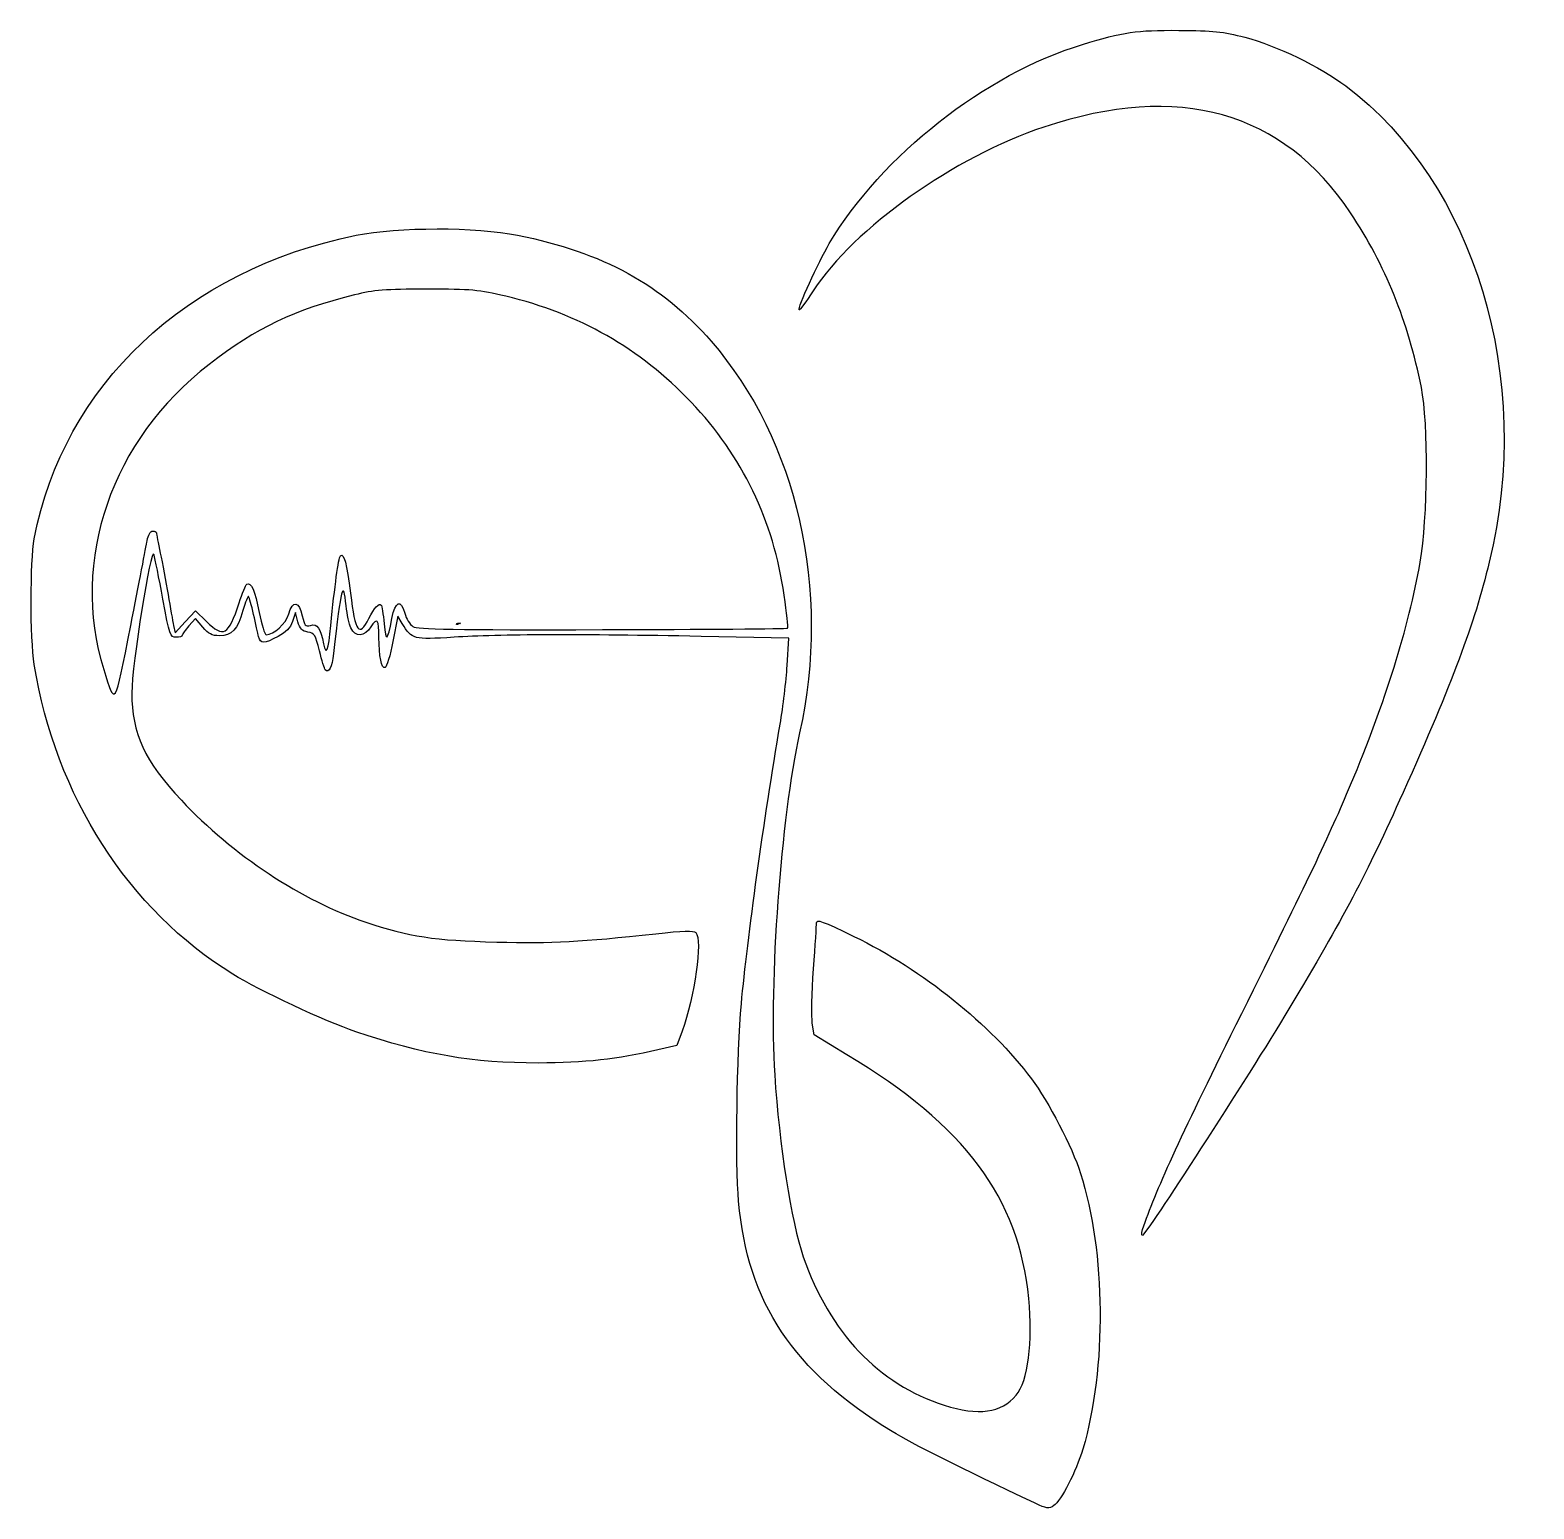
# Model space of a CAD drawing. Extents: x 15.5 to 56.2, y 7.7 to 47.7.
import ezdxf

# ---------------------------------------------------------------- set-up
doc = ezdxf.new("R2010")
doc.units = 0
doc.layers.add('Layer_1', color=7, linetype='CONTINUOUS')

msp = doc.modelspace()

# ---------------------------------------------------------------- linework, layer by layer
at = {"layer": 'Layer_1', "color": 7}
for p, q in [((18.658021, 33.86283), (18.658021, 33.86283)), ((19.690934, 31.672837), (19.968461, 31.973396)), ((19.966568, 31.763798), (19.789129, 31.561987)), ((20.161345, 31.530486), (19.966568, 31.763798)), ((19.968461, 31.973396), (20.263042, 31.684285)), ((22.669764, 31.92022), (22.585818, 31.678055)), ((22.735549, 31.675205), (22.669764, 31.92022)), ((25.435734, 31.822477), (25.304172, 31.141527)), ((25.556665, 31.626334), (25.435734, 31.822477)), ((19.372093, 31.576238), (19.413406, 31.372278)), ((19.413406, 31.372278), (19.690934, 31.672837)), ((27.027714, 31.602992), (27.027725, 31.602992)), ((36.008355, 31.232118), (33.635672, 31.278534)), ((35.964278, 30.491097), (36.008355, 31.232118)), ((36.692115, 20.506351), (36.645024, 20.820377)), ((33.124114, 20.609748), (32.977566, 20.219961)), ((37.582771, 19.971406), (36.692115, 20.506351)), ((32.977566, 20.219961), (32.470299, 20.1017)), ((45.607896, 15.346693), (45.607896, 15.346693)), ((42.67341, 7.847941), (42.673421, 7.847944))]:
    msp.add_line(p, q, dxfattribs=at)
for points in [[(43.952938, 47.280245), (45.065654, 47.61874), (45.399973, 47.667577), (46.558936, 47.66092)], [(46.558936, 47.66092), (47.489544, 47.655575), (47.743655, 47.628707), (48.344048, 47.472193)], [(37.103309, 41.895519), (38.520849, 44.28159), (41.314169, 46.477513), (43.952938, 47.280245)], [(48.344048, 47.472193), (49.187132, 47.252411), (50.392571, 46.672243), (51.074217, 46.158187)], [(51.200137, 42.725083), (49.370985, 45.474125), (46.55684, 46.262076), (42.906752, 45.047199)], [(51.074217, 46.158187), (54.569217, 43.522463), (56.15808, 38.246098), (54.950601, 33.285306)], [(42.906752, 45.047199), (40.485721, 44.241395), (37.776714, 42.318043), (36.668654, 40.618251)], [(53.114731, 38.010597), (52.757163, 39.793058), (52.140212, 41.312237), (51.200137, 42.725083)], [(24.309181, 42.119762), (25.448678, 42.350129), (27.548343, 42.351912), (28.676798, 42.123466)], [(15.607189, 33.915337), (16.393397, 38.062413), (19.710799, 41.19013), (24.309181, 42.119762)], [(28.676798, 42.123466), (31.004999, 41.652153), (32.565822, 40.797009), (33.908021, 39.257383)], [(36.288467, 40.102229), (36.240527, 40.150166), (36.806823, 41.396457), (37.103309, 41.895519)], [(24.262554, 40.508306), (22.626136, 40.104155), (21.625259, 39.625818), (20.33505, 38.631281)], [(26.222676, 40.664519), (25.085157, 40.66399), (24.801379, 40.641368), (24.262554, 40.508306)], [(28.356504, 40.473895), (27.626979, 40.647467), (27.429934, 40.665069), (26.222676, 40.664519)], [(33.368861, 37.608497), (31.981854, 39.062356), (30.336945, 40.002695), (28.356504, 40.473895)], [(36.668654, 40.618251), (36.474135, 40.319854), (36.303051, 40.087643), (36.288467, 40.102229)], [(33.908021, 39.257383), (36.242442, 36.57959), (37.157985, 32.531804), (36.30254, 28.670769)], [(20.33505, 38.631281), (17.690503, 36.592775), (16.564126, 33.329047), (17.48741, 30.380114)], [(53.08197, 33.285306), (53.292536, 34.469575), (53.310327, 37.03556), (53.114731, 38.010597)], [(35.884377, 32.390096), (35.598822, 34.404226), (34.754196, 36.156392), (33.368861, 37.608497)], [(15.606369, 30.520124), (15.49297, 31.227887), (15.493481, 33.315495), (15.607189, 33.915337)], [(18.21374, 31.570187), (18.433051, 32.686757), (18.632978, 33.718447), (18.658021, 33.86283)], [(18.844852, 33.487334), (18.765831, 33.75678), (18.243574, 30.508361), (18.244002, 29.750078)], [(18.658021, 33.86283), (18.686149, 34.025007), (18.742476, 34.125347), (18.805387, 34.125347)], [(18.805387, 34.125347), (18.861397, 34.125347), (18.907769, 34.10172), (18.908438, 34.072843)], [(18.908438, 34.072843), (18.909099, 34.043967), (18.95656, 33.799825), (19.013891, 33.53031)], [(19.083955, 32.287734), (18.979391, 32.855643), (18.871794, 33.395465), (18.844852, 33.487334)], [(19.013891, 33.53031), (19.071222, 33.260792), (19.165976, 32.756761), (19.224455, 32.410239)], [(23.625527, 31.570187), (23.727962, 32.641614), (23.831767, 33.393462), (23.885648, 33.454202)], [(23.885648, 33.454202), (23.976277, 33.556374), (24.062343, 33.236286), (24.15694, 32.445243)], [(51.200685, 27.264931), (52.149237, 29.525177), (52.762158, 31.48661), (53.08197, 33.285306)], [(54.950601, 33.285306), (54.536684, 31.584773), (53.971243, 30.073925), (52.618852, 27.054918)], [(21.144833, 32.181967), (21.229228, 32.441438), (21.323756, 32.66948), (21.354896, 32.688726)], [(21.354896, 32.688726), (21.468734, 32.759081), (21.575482, 32.515731), (21.688931, 31.927236)], [(24.040729, 32.102563), (23.962282, 32.853098), (23.900036, 32.620484), (23.696646, 30.816727)], [(19.440669, 31.255171), (19.281333, 31.255171), (19.265788, 31.300169), (19.083955, 32.287734)], [(19.224455, 32.410239), (19.282934, 32.063719), (19.349371, 31.688418), (19.372093, 31.576238)], [(20.263042, 31.684285), (20.72951, 31.226482), (20.857563, 31.298756), (21.144833, 32.181967)], [(21.401067, 32.354882), (21.381593, 32.374356), (21.313301, 32.205766), (21.249307, 31.98024)], [(21.536982, 31.874828), (21.481702, 32.119382), (21.42054, 32.335407), (21.401067, 32.354882)], [(22.48556, 31.884694), (22.598077, 32.260241), (22.769487, 32.236167), (22.854564, 31.832873)], [(24.15694, 32.445243), (24.283507, 31.38687), (24.390659, 31.240193), (24.655559, 31.7627)], [(24.655559, 31.7627), (24.803289, 32.054094), (24.927293, 32.188862), (24.98999, 32.126163)], [(24.98999, 32.126163), (25.007286, 32.10886), (25.041846, 31.882191), (25.066788, 31.622439)], [(25.278446, 31.7627), (25.371344, 32.235428), (25.517265, 32.294698), (25.623147, 31.90271)], [(35.977378, 31.500948), (35.993305, 31.516876), (35.951448, 31.916989), (35.884377, 32.390096)], [(21.249307, 31.98024), (21.102454, 31.462705), (20.948325, 31.297174), (20.613289, 31.297174)], [(21.673777, 31.272671), (21.653819, 31.3593), (21.592262, 31.630273), (21.536982, 31.874828)], [(21.688931, 31.927236), (21.752768, 31.596102), (21.838165, 31.325291), (21.878704, 31.325434)], [(21.878704, 31.325434), (22.090499, 31.326227), (22.405088, 31.616102), (22.48556, 31.884694)], [(22.854564, 31.832873), (22.909701, 31.571501), (22.935313, 31.542016), (23.076442, 31.577436)], [(24.166945, 31.507525), (24.12125, 31.607813), (24.064453, 31.875579), (24.040729, 32.102563)], [(24.927595, 31.252261), (24.927595, 31.740245), (24.873916, 31.809095), (24.707195, 31.534944)], [(25.066788, 31.622439), (25.115789, 31.112156), (25.155818, 31.138683), (25.278446, 31.7627)], [(25.623147, 31.90271), (25.662147, 31.758324), (25.76254, 31.597629), (25.846243, 31.545609)], [(17.48741, 30.380114), (17.802063, 29.375126), (17.77336, 29.328099), (18.21374, 31.570187)], [(19.789129, 31.561987), (19.691537, 31.450992), (19.610694, 31.336549), (19.609478, 31.307672)], [(20.613289, 31.297174), (20.407473, 31.297174), (20.31723, 31.343759), (20.161345, 31.530486)], [(22.585818, 31.678055), (22.525478, 31.503982), (22.416602, 31.390794), (22.19863, 31.275528)], [(23.002126, 31.395188), (22.843628, 31.422816), (22.787477, 31.4818), (22.735549, 31.675205)], [(23.317946, 30.888255), (23.213254, 31.317779), (23.184876, 31.36333), (23.002126, 31.395188)], [(23.076442, 31.577436), (23.26205, 31.624021), (23.347868, 31.502609), (23.426827, 31.081726)], [(23.426827, 31.081726), (23.493717, 30.725166), (23.560413, 30.889125), (23.625527, 31.570187)], [(24.707195, 31.534944), (24.542425, 31.264003), (24.28388, 31.250879), (24.166945, 31.507525)], [(26.959774, 31.256811), (25.844749, 31.184853), (25.825777, 31.189851), (25.556665, 31.626334)], [(25.846243, 31.545609), (25.970766, 31.468216), (26.902759, 31.452931), (30.973427, 31.461509)], [(33.635672, 31.278534), (30.395233, 31.341923), (28.16633, 31.334668), (26.959774, 31.256811)], [(27.133989, 31.630022), (27.149838, 31.662957), (27.032188, 31.566715), (27.027714, 31.602992)], [(27.027725, 31.602992), (27.027725, 31.640285), (27.075545, 31.652451), (27.133989, 31.630022)], [(30.973427, 31.461509), (33.709676, 31.467277), (35.961455, 31.48503), (35.977378, 31.500948)], [(19.609478, 31.307672), (19.608261, 31.278796), (19.532297, 31.255171), (19.440669, 31.255171)], [(22.19863, 31.275528), (21.818917, 31.07473), (21.719503, 31.074191), (21.673777, 31.272671)], [(25.094402, 30.435116), (24.995648, 30.402969), (24.927595, 30.736344), (24.927595, 31.252261)], [(25.304172, 31.141527), (25.231813, 30.767001), (25.137417, 30.449118), (25.094402, 30.435116)], [(20.97235, 22.151798), (18.165593, 23.874727), (16.173293, 26.981748), (15.606369, 30.520124)], [(23.475583, 30.373712), (23.452146, 30.397154), (23.38121, 30.628693), (23.317946, 30.888255)], [(23.696646, 30.816727), (23.6539, 30.437632), (23.573262, 30.276033), (23.475583, 30.373712)], [(35.776871, 28.910023), (35.855704, 29.372052), (35.940037, 30.083535), (35.964278, 30.491097)], [(18.244002, 29.750078), (18.244611, 28.655126), (18.591052, 27.904943), (19.583344, 26.849776)], [(34.726875, 21.349555), (34.891882, 23.131285), (35.333742, 26.312873), (35.776871, 28.910023)], [(36.30254, 28.670769), (35.788931, 26.352595), (35.468232, 21.951437), (35.628792, 19.424433)], [(48.256685, 21.082931), (50.044236, 24.674552), (50.628232, 25.900869), (51.200685, 27.264931)], [(19.583344, 26.849776), (20.98077, 25.363805), (22.847231, 24.130019), (24.570401, 23.553177)], [(52.618852, 27.054918), (51.620608, 24.826492), (51.020279, 23.689879), (49.531498, 21.209556)], [(36.759266, 23.535455), (36.757943, 23.642746), (36.912957, 23.586578), (37.771007, 23.168531)], [(24.570401, 23.553177), (25.742885, 23.16068), (26.417519, 23.058713), (28.112794, 23.01776)], [(28.112794, 23.01776), (29.631185, 22.981079), (30.373135, 23.019877), (32.410964, 23.241974)], [(32.410964, 23.241974), (33.148577, 23.322396), (33.439608, 23.331062), (33.49603, 23.274277)], [(33.49603, 23.274277), (33.684382, 23.084716), (33.465767, 21.518488), (33.124114, 20.609748)], [(36.679074, 22.292043), (36.723701, 22.928744), (36.759788, 23.48828), (36.759266, 23.535455)], [(37.771007, 23.168531), (39.637129, 22.259346), (41.465849, 20.793125), (42.571739, 19.319425)], [(24.297556, 20.592227), (23.46997, 20.87318), (21.71247, 21.697474), (20.97235, 22.151798)], [(36.645024, 20.820377), (36.619122, 20.993092), (36.634441, 21.655342), (36.679074, 22.292043)], [(34.65114, 16.010067), (34.560968, 17.024985), (34.603394, 20.016211), (34.726875, 21.349555)], [(49.531498, 21.209556), (48.416914, 19.352646), (45.654037, 15.087341), (45.564481, 15.085301)], [(45.607896, 15.346693), (45.988325, 16.422695), (46.644176, 17.843013), (48.256685, 21.082931)], [(29.232863, 19.746788), (27.473537, 19.742555), (26.11475, 19.975319), (24.297556, 20.592227)], [(32.470299, 20.1017), (31.371826, 19.845615), (30.49814, 19.749834), (29.232863, 19.746788)], [(42.499243, 13.377288), (42.226008, 16.113112), (40.781967, 18.049904), (37.582771, 19.971406)], [(35.628792, 19.424433), (35.748561, 17.539457), (36.077432, 15.44832), (36.401693, 14.509946)], [(42.571739, 19.319425), (43.032415, 18.705534), (43.66949, 17.477716), (43.897529, 16.764267)], [(43.897529, 16.764267), (44.579199, 14.63158), (44.605755, 11.497516), (43.960674, 9.312315)], [(38.801529, 9.786305), (36.123584, 11.421102), (34.895205, 13.263131), (34.65114, 16.010067)], [(45.564481, 15.085301), (45.537311, 15.084772), (45.556861, 15.20231), (45.607896, 15.346693)], [(36.401693, 14.509946), (37.108754, 12.463783), (38.435939, 11.065677), (40.209645, 10.498508)], [(42.158827, 10.766893), (42.473422, 11.138411), (42.614673, 12.221541), (42.499243, 13.377288)], [(40.209645, 10.498508), (41.135665, 10.202399), (41.752774, 10.28737), (42.158827, 10.766893)], [(42.673421, 7.847944), (40.632266, 8.810252), (39.343616, 9.45538), (38.801529, 9.786305)], [(43.960674, 9.312315), (43.780279, 8.701228), (43.375712, 7.914053), (43.174171, 7.781999)], [(43.174171, 7.781999), (43.03994, 7.694046), (42.984296, 7.701375), (42.67341, 7.847941)]]:
    msp.add_open_spline(points, degree=3, dxfattribs=at)

doc.saveas('drawing.dxf')
